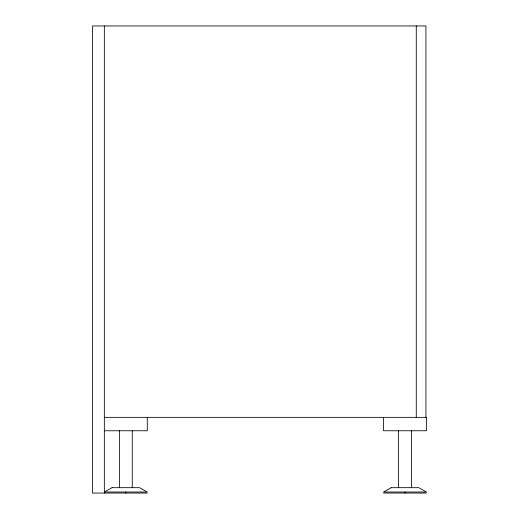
<?xml version="1.0" encoding="UTF-8"?>
<svg xmlns="http://www.w3.org/2000/svg" width="519" height="519" viewBox="0 0 519 519"><rect width="100%" height="100%" fill="white"/><g stroke="black" fill="none" stroke-linecap="round" stroke-linejoin="round"><path stroke-width="0.78" d="M104.338 417.347L426.475 417.347L426.475 430.77L383.522 430.77L383.522 417.347M104.338 430.77L147.286 430.77L147.286 417.347M147.286 493.05L92.525 493.05L92.525 25.95L425.937 25.95L425.937 417.347M383.522 493.05L426.475 493.05M416.277 25.95L416.277 417.347M411.437 430.77L411.437 487.678M405.002 492.012L405.002 493.05M398.56 430.77L398.56 487.678M132.254 430.77L132.254 487.678M125.812 492.012L125.812 493.05M119.37 430.77L119.37 487.678M104.338 25.95L104.338 493.05M112.072 487.678L104.338 492.012L147.286 492.012L139.553 487.678L112.072 487.678M391.255 487.678L383.522 492.012L426.475 492.012L418.742 487.678L391.255 487.678"/></g></svg>
